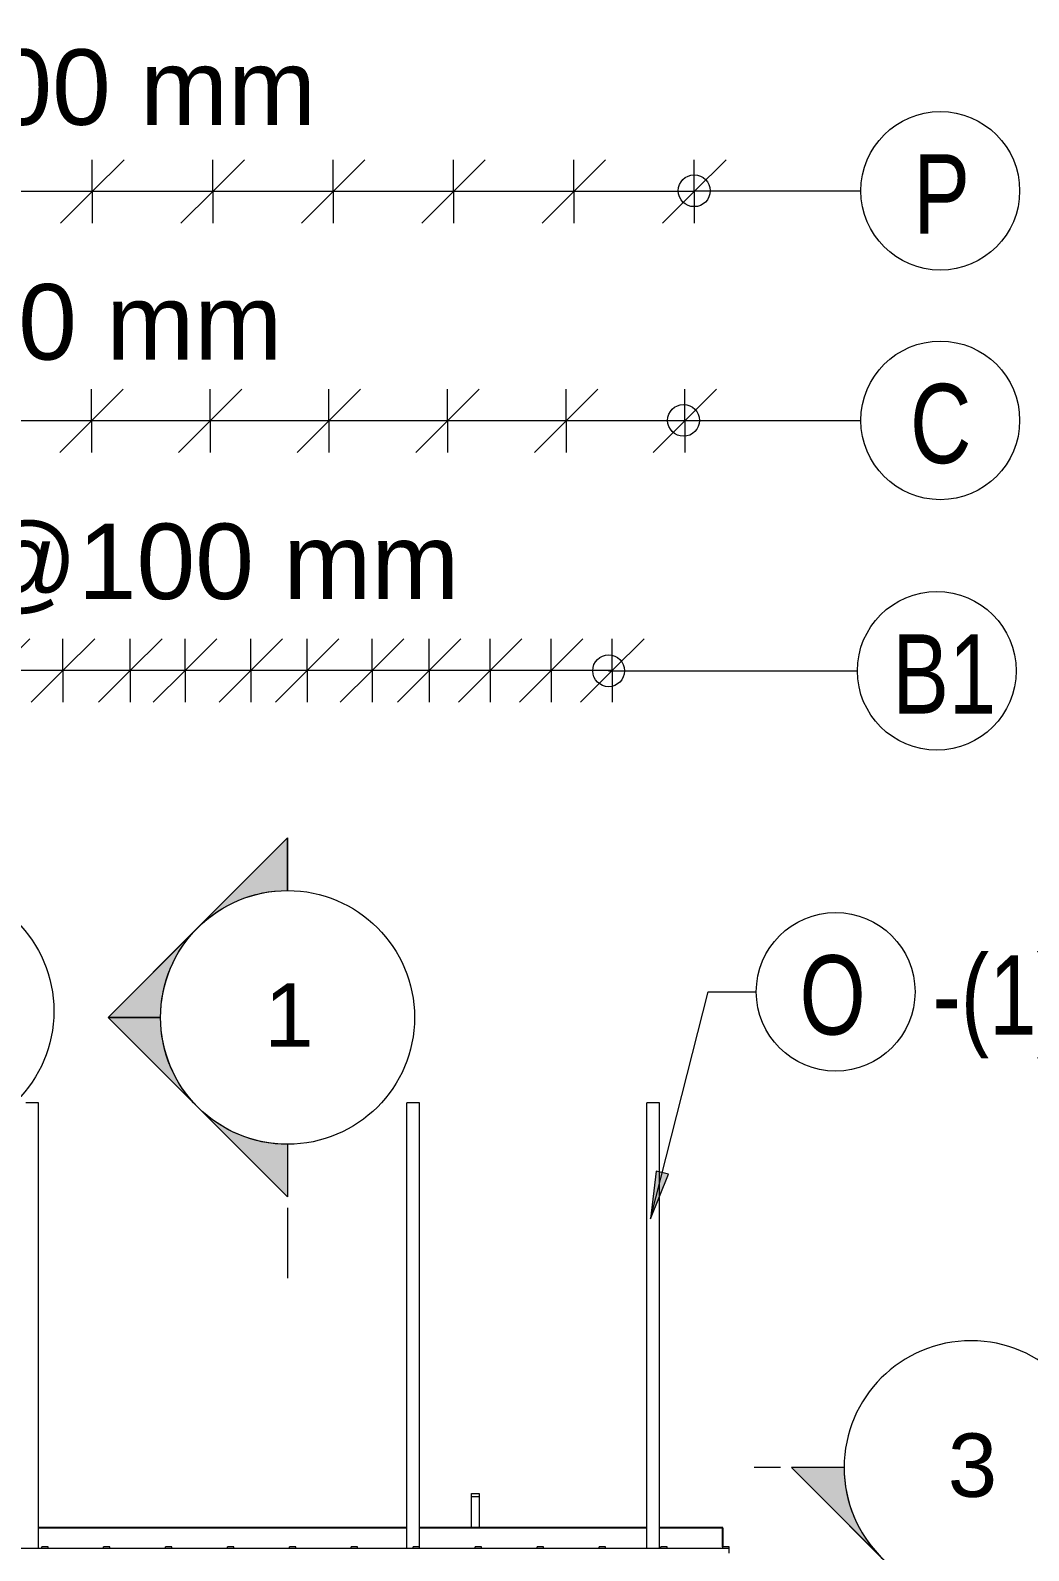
# Model space of a CAD drawing. Header units: millimetres. Extents: x 6720 to 22888, y -3063 to 10060.
# Drawn here: x 11188 to 12760, y 7664 to 10060 of the extents above; entities that cross this region are included whole.
import ezdxf

# ---------------------------------------------------------------- set-up
doc = ezdxf.new("R2010")
doc.units = ezdxf.units.MM
for name, color, linetype, lineweight in [('A-ANNO-DIMS', 211, 'Continuous', 9), ('A-ANNO-DIMS-50', 211, 'Continuous', 9), ('A-GENM', 13, 'Continuous', 18), ('A-WALL', 113, 'Continuous', 25), ('G-ANNO-SYMB', 111, 'Continuous', 9), ('S-RBAR', 171, 'Continuous', 18), ('S-RBAR-IDEN', 171, 'Continuous', 9)]:
    doc.layers.add(name, color=color, linetype=linetype, lineweight=lineweight)
doc.styles.add('Arial', font='arial.ttf', dxfattribs={"height": 100})
doc.styles.add('Arial_1', font='arial.ttf', dxfattribs={"height": 119.0625})
doc.styles.add('Nirmala UI Semilight', font='NirmalaS.ttf', dxfattribs={"width": 0.8, "height": 125})
doc.dimstyles.new('Arrow_Filled_-_2_5_NI_UI', dxfattribs={"dimscale": 304.8, "dimtxt": 130.920493, "dimasz": 0.328084, "dimexe": 0.164042, "dimexo": 0.0625, "dimgap": 0.164042, "dimtad": 1, "dimdec": 0, "dimzin": 0, "dimdsep": 46, "dimtxsty": 'Arial', "dimblk1": 'OBLIQUE', "dimblk2": 'OBLIQUE', "dimsah": 1, "dimcen": 0.09, "dimazin": 0, "dimtfac": 1, "dimtdec": 4, "dimtix": 1, "dimtmove": 0, "dimatfit": 3, "dimfxl": 0.164042, "dimfxlon": 1, "dimtvp": 1, "dimtolj": 1, "dimtzin": 0, "dimarcsym": 2})
doc.dimstyles.new('Arrow_Filled_-_2_5_NI_UI_1', dxfattribs={"dimscale": 304.8, "dimtxt": 130.920493, "dimasz": 0.328084, "dimexe": 0.164042, "dimexo": 0.0625, "dimgap": 0.164042, "dimtad": 1, "dimdec": 0, "dimzin": 0, "dimdsep": 46, "dimtxsty": 'Arial_1', "dimblk1": 'OBLIQUE', "dimblk2": 'OBLIQUE', "dimsah": 1, "dimcen": 0.09, "dimazin": 0, "dimtfac": 1, "dimtdec": 4, "dimtix": 1, "dimtmove": 0, "dimatfit": 3, "dimfxl": 0.164042, "dimfxlon": 1, "dimtvp": 1, "dimtolj": 1, "dimtzin": 0, "dimarcsym": 2})
doc.dimstyles.new('Arrow_Filled_-_2_5_NI_UI_2', dxfattribs={"dimscale": 304.8, "dimtxt": 130.920493, "dimasz": 0.328084, "dimexe": 0.164042, "dimexo": 0.0625, "dimgap": 0.164042, "dimtad": 1, "dimdec": 0, "dimzin": 0, "dimdsep": 46, "dimtxsty": 'Nirmala UI Semilight', "dimblk1": 'OBLIQUE', "dimblk2": 'OBLIQUE', "dimsah": 1, "dimcen": 0.09, "dimazin": 0, "dimtfac": 1, "dimtdec": 4, "dimtix": 1, "dimtmove": 0, "dimatfit": 3, "dimfxl": 0.164042, "dimfxlon": 1, "dimtvp": 1, "dimtolj": 1, "dimtzin": 0, "dimarcsym": 2})

# ---------------------------------------------------------------- blocks, each defined once
blk = doc.blocks.new('RR spread anchor face based - RR-SA-4_0-180-1726831-Elevation Front 1')
at = {"layer": 'A-GENM'}
for p, q in [((11882.6, 7748.8), (11882.6, 7753.8)), ((11882.6, 7753.8), (11894.6, 7753.8)), ((11882.6, 7700), (11882.6, 7748.8)), ((11894.6, 7748.8), (11882.6, 7748.8)), ((11894.6, 7753.8), (11894.6, 7748.8)), ((11894.6, 7748.8), (11894.6, 7700))]:
    blk.add_line(p, q, dxfattribs=at)
blk = doc.blocks.new('Detail View - M_Section Head - Filled SHOP DWG-1002450-Elevation Front 1')
at = {"layer": 'G-ANNO-SYMB'}
h = blk.add_hatch(color=256, dxfattribs=at)
edge = h.paths.add_edge_path()
edge.add_line((12386.7, 7794.8), (12469.5, 7794.8))
edge.add_arc((12669.5, 7794.8), 200, 180, 225)
edge.add_line((12528.1, 7653.4), (12386.7, 7794.8))
h = blk.add_hatch(color=256, dxfattribs=at)
edge = h.paths.add_edge_path()
edge.add_line((12952.4, 7794.8), (12811, 7653.4))
edge.add_arc((12669.5, 7794.8), 200, 315, 360)
edge.add_line((12869.5, 7794.8), (12952.4, 7794.8))
h = blk.add_hatch(color=256, dxfattribs=at)
edge = h.paths.add_edge_path()
edge.add_line((12669.5, 7512), (12528.1, 7653.4))
edge.add_arc((12669.5, 7794.8), 200, 225, 270)
edge.add_line((12669.5, 7594.8), (12669.5, 7512))
h = blk.add_hatch(color=256, dxfattribs=at)
edge = h.paths.add_edge_path()
edge.add_line((12669.5, 7512), (12669.5, 7594.8))
edge.add_arc((12669.5, 7794.8), 200, 270, 315)
edge.add_line((12811, 7653.4), (12669.5, 7512))
for p, q in [((12669.5, 7512), (12386.7, 7794.8)), ((12469.5, 7794.8), (12386.7, 7794.8)), ((12386.7, 7794.8), (12528.1, 7653.4)), ((12469.5, 7794.8), (12386.7, 7794.8)), ((12669.5, 7512), (12952.4, 7794.8)), ((12811, 7653.4), (12952.4, 7794.8)), ((12869.5, 7794.8), (12952.4, 7794.8)), ((12952.4, 7794.8), (12869.5, 7794.8)), ((12528.1, 7653.4), (12669.5, 7512)), ((12669.5, 7512), (12811, 7653.4)), ((12669.5, 7594.8), (12669.5, 7512)), ((12669.5, 7512), (12669.5, 7594.8))]:
    blk.add_line(p, q, dxfattribs=at)
for start, end in [(0, 180), (180, 360), (180, 225), (315, 0), (225, 270), (270, 315)]:
    blk.add_arc((12669.5, 7794.8), 200, start, end, dxfattribs=at)
blk = doc.blocks.new('DIMBLOCK1-Elevation Front 1')
at = {"layer": 'A-ANNO-DIMS-50'}
for p, q in [((12008.2, 9051.1), (12058.2, 9101.1)), ((12008.2, 9051.1), (12008.2, 9101.1)), ((12104.4, 9051.1), (12154.4, 9101.1)), ((12104.4, 9051.1), (12104.4, 9101.1)), ((12008.2, 9051.1), (11958.2, 9001.1)), ((12104.4, 9051.1), (12008.2, 9051.1)), ((12008.2, 9051.1), (12008.2, 9001.1)), ((12104.4, 9051.1), (12054.4, 9001.1)), ((12104.4, 9051.1), (12104.4, 9001.1))]:
    blk.add_line(p, q, dxfattribs=at)
blk = doc.blocks.new('_Oblique')
at = {"color": 0, "linetype": 'ByBlock', "lineweight": -2}
blk.add_line((-0.5, -0.5), (0.5, 0.5), dxfattribs=at)
blk = doc.blocks.new('DIMBLOCK2-Elevation Front 1')
at = {"layer": 'A-ANNO-DIMS-50'}
for p, q in [((11912.1, 9051.1), (11962.1, 9101.1)), ((11912.1, 9051.1), (11912.1, 9101.1)), ((12008.2, 9051.1), (12058.2, 9101.1)), ((12008.2, 9051.1), (12008.2, 9101.1)), ((11912.1, 9051.1), (11862.1, 9001.1)), ((12008.2, 9051.1), (11912.1, 9051.1)), ((11912.1, 9051.1), (11912.1, 9001.1)), ((12008.2, 9051.1), (11958.2, 9001.1)), ((12008.2, 9051.1), (12008.2, 9001.1))]:
    blk.add_line(p, q, dxfattribs=at)
blk = doc.blocks.new('DIMBLOCK3-Elevation Front 1')
at = {"layer": 'A-ANNO-DIMS-50'}
for p, q in [((11815.9, 9051.1), (11865.9, 9101.1)), ((11815.9, 9051.1), (11815.9, 9101.1)), ((11912.1, 9051.1), (11962.1, 9101.1)), ((11912.1, 9051.1), (11912.1, 9101.1)), ((11815.9, 9051.1), (11765.9, 9001.1)), ((11912.1, 9051.1), (11815.9, 9051.1)), ((11815.9, 9051.1), (11815.9, 9001.1)), ((11912.1, 9051.1), (11862.1, 9001.1)), ((11912.1, 9051.1), (11912.1, 9001.1))]:
    blk.add_line(p, q, dxfattribs=at)
blk = doc.blocks.new('DIMBLOCK4-Elevation Front 1')
at = {"layer": 'A-ANNO-DIMS-50'}
for p, q in [((11726, 9051.1), (11776, 9101.1)), ((11726, 9051.1), (11726, 9101.1)), ((11815.9, 9051.1), (11865.9, 9101.1)), ((11815.9, 9051.1), (11815.9, 9101.1)), ((11726, 9051.1), (11676, 9001.1)), ((11815.9, 9051.1), (11726, 9051.1)), ((11726, 9051.1), (11726, 9001.1)), ((11815.9, 9051.1), (11765.9, 9001.1)), ((11815.9, 9051.1), (11815.9, 9001.1))]:
    blk.add_line(p, q, dxfattribs=at)
blk = doc.blocks.new('DIMBLOCK5-Elevation Front 1')
at = {"layer": 'A-ANNO-DIMS-50'}
for p, q in [((11623.7, 9051.1), (11673.7, 9101.1)), ((11623.7, 9051.1), (11623.7, 9101.1)), ((11726, 9051.1), (11776, 9101.1)), ((11726, 9051.1), (11726, 9101.1)), ((11623.7, 9051.1), (11573.7, 9001.1)), ((11726, 9051.1), (11623.7, 9051.1)), ((11623.7, 9051.1), (11623.7, 9001.1)), ((11726, 9051.1), (11676, 9001.1)), ((11726, 9051.1), (11726, 9001.1))]:
    blk.add_line(p, q, dxfattribs=at)
blk = doc.blocks.new('DIMBLOCK6-Elevation Front 1')
at = {"layer": 'A-ANNO-DIMS-50'}
for p, q in [((11535, 9051.1), (11585, 9101.1)), ((11535, 9051.1), (11535, 9101.1)), ((11623.7, 9051.1), (11673.7, 9101.1)), ((11623.7, 9051.1), (11623.7, 9101.1)), ((11535, 9051.1), (11485, 9001.1)), ((11623.7, 9051.1), (11535, 9051.1)), ((11535, 9051.1), (11535, 9001.1)), ((11623.7, 9051.1), (11573.7, 9001.1)), ((11623.7, 9051.1), (11623.7, 9001.1))]:
    blk.add_line(p, q, dxfattribs=at)
blk = doc.blocks.new('DIMBLOCK7-Elevation Front 1')
at = {"layer": 'A-ANNO-DIMS-50'}
for p, q in [((11431.4, 9051.1), (11481.4, 9101.1)), ((11431.4, 9051.1), (11431.4, 9101.1)), ((11535, 9051.1), (11585, 9101.1)), ((11535, 9051.1), (11535, 9101.1)), ((11431.4, 9051.1), (11381.4, 9001.1)), ((11535, 9051.1), (11431.4, 9051.1)), ((11431.4, 9051.1), (11431.4, 9001.1)), ((11535, 9051.1), (11485, 9001.1)), ((11535, 9051.1), (11535, 9001.1))]:
    blk.add_line(p, q, dxfattribs=at)
blk = doc.blocks.new('DIMBLOCK8-Elevation Front 1')
at = {"layer": 'A-ANNO-DIMS-50'}
for p, q in [((11345.2, 9051.1), (11395.2, 9101.1)), ((11345.2, 9051.1), (11345.2, 9101.1)), ((11431.4, 9051.1), (11481.4, 9101.1)), ((11431.4, 9051.1), (11431.4, 9101.1)), ((11345.2, 9051.1), (11295.2, 9001.1)), ((11431.4, 9051.1), (11345.2, 9051.1)), ((11345.2, 9051.1), (11345.2, 9001.1)), ((11431.4, 9051.1), (11381.4, 9001.1)), ((11431.4, 9051.1), (11431.4, 9001.1))]:
    blk.add_line(p, q, dxfattribs=at)
blk = doc.blocks.new('DIMBLOCK9-Elevation Front 1')
at = {"layer": 'A-ANNO-DIMS-50'}
for p, q in [((11239.1, 9051.1), (11289.1, 9101.1)), ((11239.1, 9051.1), (11239.1, 9101.1)), ((11345.2, 9051.1), (11395.2, 9101.1)), ((11345.2, 9051.1), (11345.2, 9101.1)), ((11239.1, 9051.1), (11189.1, 9001.1)), ((11345.2, 9051.1), (11239.1, 9051.1)), ((11239.1, 9051.1), (11239.1, 9001.1)), ((11345.2, 9051.1), (11295.2, 9001.1)), ((11345.2, 9051.1), (11345.2, 9001.1))]:
    blk.add_line(p, q, dxfattribs=at)
blk = doc.blocks.new('DIMBLOCK10-Elevation Front 1')
at = {"layer": 'A-ANNO-DIMS-50'}
for p, q in [((11136.7, 9051.1), (11186.7, 9101.1)), ((11136.7, 9051.1), (11136.7, 9101.1)), ((11239.1, 9051.1), (11289.1, 9101.1)), ((11239.1, 9051.1), (11239.1, 9101.1)), ((11136.7, 9051.1), (11086.7, 9001.1)), ((11239.1, 9051.1), (11136.7, 9051.1)), ((11136.7, 9051.1), (11136.7, 9001.1)), ((11239.1, 9051.1), (11189.1, 9001.1)), ((11239.1, 9051.1), (11239.1, 9001.1))]:
    blk.add_line(p, q, dxfattribs=at)
blk = doc.blocks.new('DIMBLOCK21-Elevation Front 1')
at = {"layer": 'A-ANNO-DIMS-50'}
for p, q in [((11726, 9051.1), (11776, 9101.1)), ((11726, 9051.1), (11726, 9101.1)), ((11815.9, 9051.1), (11865.9, 9101.1)), ((11815.9, 9051.1), (11815.9, 9101.1)), ((11912.1, 9051.1), (11962.1, 9101.1)), ((11912.1, 9051.1), (11912.1, 9101.1)), ((12008.2, 9051.1), (12058.2, 9101.1)), ((12008.2, 9051.1), (12008.2, 9101.1)), ((12104.4, 9051.1), (12154.4, 9101.1)), ((12104.4, 9051.1), (12104.4, 9101.1)), ((11726, 9051.1), (11676, 9001.1)), ((11815.9, 9051.1), (11726, 9051.1)), ((11726, 9051.1), (11726, 9001.1)), ((11815.9, 9051.1), (11765.9, 9001.1)), ((12104.4, 9051.1), (11815.9, 9051.1)), ((11912.1, 9051.1), (11815.9, 9051.1)), ((11815.9, 9051.1), (11815.9, 9001.1)), ((11912.1, 9051.1), (11862.1, 9001.1)), ((12008.2, 9051.1), (11912.1, 9051.1)), ((11912.1, 9051.1), (11912.1, 9001.1)), ((12008.2, 9051.1), (11958.2, 9001.1)), ((12104.4, 9051.1), (12008.2, 9051.1)), ((12008.2, 9051.1), (12008.2, 9001.1)), ((12104.4, 9051.1), (12054.4, 9001.1)), ((12104.4, 9051.1), (12104.4, 9001.1))]:
    blk.add_line(p, q, dxfattribs=at)
blk = doc.blocks.new('_None')
blk = doc.blocks.new('DIMBLOCK22-Elevation Front 1')
at = {"layer": 'A-ANNO-DIMS-50'}
for p, q in [((11623.7, 9051.1), (11673.7, 9101.1)), ((11623.7, 9051.1), (11623.7, 9101.1)), ((11726, 9051.1), (11776, 9101.1)), ((11726, 9051.1), (11726, 9101.1)), ((11815.9, 9051.1), (11865.9, 9101.1)), ((11815.9, 9051.1), (11815.9, 9101.1)), ((11623.7, 9051.1), (11573.7, 9001.1)), ((11726, 9051.1), (11623.7, 9051.1)), ((11623.7, 9051.1), (11623.7, 9001.1)), ((11726, 9051.1), (11676, 9001.1)), ((11815.9, 9051.1), (11726, 9051.1)), ((11815.9, 9051.1), (11726, 9051.1)), ((11726, 9051.1), (11726, 9001.1)), ((11815.9, 9051.1), (11765.9, 9001.1)), ((11815.9, 9051.1), (11815.9, 9001.1))]:
    blk.add_line(p, q, dxfattribs=at)
blk = doc.blocks.new('DIMBLOCK23-Elevation Front 1')
at = {"layer": 'A-ANNO-DIMS-50'}
for p, q in [((11535, 9051.1), (11585, 9101.1)), ((11535, 9051.1), (11535, 9101.1)), ((11623.7, 9051.1), (11673.7, 9101.1)), ((11623.7, 9051.1), (11623.7, 9101.1)), ((11726, 9051.1), (11776, 9101.1)), ((11726, 9051.1), (11726, 9101.1)), ((11535, 9051.1), (11485, 9001.1)), ((11623.7, 9051.1), (11535, 9051.1)), ((11535, 9051.1), (11535, 9001.1)), ((11623.7, 9051.1), (11573.7, 9001.1)), ((11726, 9051.1), (11623.7, 9051.1)), ((11726, 9051.1), (11623.7, 9051.1)), ((11623.7, 9051.1), (11623.7, 9001.1)), ((11726, 9051.1), (11676, 9001.1)), ((11726, 9051.1), (11726, 9001.1))]:
    blk.add_line(p, q, dxfattribs=at)
blk = doc.blocks.new('DIMBLOCK24-Elevation Front 1')
at = {"layer": 'A-ANNO-DIMS-50'}
for p, q in [((11431.4, 9051.1), (11481.4, 9101.1)), ((11431.4, 9051.1), (11431.4, 9101.1)), ((11535, 9051.1), (11585, 9101.1)), ((11535, 9051.1), (11535, 9101.1)), ((11623.7, 9051.1), (11673.7, 9101.1)), ((11623.7, 9051.1), (11623.7, 9101.1)), ((11431.4, 9051.1), (11381.4, 9001.1)), ((11535, 9051.1), (11431.4, 9051.1)), ((11431.4, 9051.1), (11431.4, 9001.1)), ((11535, 9051.1), (11485, 9001.1)), ((11623.7, 9051.1), (11535, 9051.1)), ((11623.7, 9051.1), (11535, 9051.1)), ((11535, 9051.1), (11535, 9001.1)), ((11623.7, 9051.1), (11573.7, 9001.1)), ((11623.7, 9051.1), (11623.7, 9001.1))]:
    blk.add_line(p, q, dxfattribs=at)
blk = doc.blocks.new('DIMBLOCK25-Elevation Front 1')
at = {"layer": 'A-ANNO-DIMS-50'}
for p, q in [((11345.2, 9051.1), (11395.2, 9101.1)), ((11345.2, 9051.1), (11345.2, 9101.1)), ((11431.4, 9051.1), (11481.4, 9101.1)), ((11431.4, 9051.1), (11431.4, 9101.1)), ((11535, 9051.1), (11585, 9101.1)), ((11535, 9051.1), (11535, 9101.1)), ((11345.2, 9051.1), (11295.2, 9001.1)), ((11431.4, 9051.1), (11345.2, 9051.1)), ((11345.2, 9051.1), (11345.2, 9001.1)), ((11431.4, 9051.1), (11381.4, 9001.1)), ((11535, 9051.1), (11431.4, 9051.1)), ((11535, 9051.1), (11431.4, 9051.1)), ((11431.4, 9051.1), (11431.4, 9001.1)), ((11535, 9051.1), (11485, 9001.1)), ((11535, 9051.1), (11535, 9001.1))]:
    blk.add_line(p, q, dxfattribs=at)
blk = doc.blocks.new('DIMBLOCK26-Elevation Front 1')
at = {"layer": 'A-ANNO-DIMS-50'}
for p, q in [((11239.1, 9051.1), (11289.1, 9101.1)), ((11239.1, 9051.1), (11239.1, 9101.1)), ((11345.2, 9051.1), (11395.2, 9101.1)), ((11345.2, 9051.1), (11345.2, 9101.1)), ((11431.4, 9051.1), (11481.4, 9101.1)), ((11431.4, 9051.1), (11431.4, 9101.1)), ((11239.1, 9051.1), (11189.1, 9001.1)), ((11345.2, 9051.1), (11239.1, 9051.1)), ((11239.1, 9051.1), (11239.1, 9001.1)), ((11345.2, 9051.1), (11295.2, 9001.1)), ((11431.4, 9051.1), (11345.2, 9051.1)), ((11431.4, 9051.1), (11345.2, 9051.1)), ((11345.2, 9051.1), (11345.2, 9001.1)), ((11431.4, 9051.1), (11381.4, 9001.1)), ((11431.4, 9051.1), (11431.4, 9001.1))]:
    blk.add_line(p, q, dxfattribs=at)
blk = doc.blocks.new('DIMBLOCK27-Elevation Front 1')
at = {"layer": 'A-ANNO-DIMS-50'}
for p, q in [((11136.7, 9051.1), (11186.7, 9101.1)), ((11136.7, 9051.1), (11136.7, 9101.1)), ((11239.1, 9051.1), (11289.1, 9101.1)), ((11239.1, 9051.1), (11239.1, 9101.1)), ((11345.2, 9051.1), (11395.2, 9101.1)), ((11345.2, 9051.1), (11345.2, 9101.1)), ((11136.7, 9051.1), (11086.7, 9001.1)), ((11239.1, 9051.1), (11136.7, 9051.1)), ((11136.7, 9051.1), (11136.7, 9001.1)), ((11239.1, 9051.1), (11189.1, 9001.1)), ((11345.2, 9051.1), (11239.1, 9051.1)), ((11345.2, 9051.1), (11239.1, 9051.1)), ((11239.1, 9051.1), (11239.1, 9001.1)), ((11345.2, 9051.1), (11295.2, 9001.1)), ((11345.2, 9051.1), (11345.2, 9001.1))]:
    blk.add_line(p, q, dxfattribs=at)
blk = doc.blocks.new('DIMBLOCK28-Elevation Front 1')
at = {"layer": 'A-ANNO-DIMS-50'}
for p, q in [((11046.8, 9051.1), (11096.8, 9101.1)), ((11046.8, 9051.1), (11046.8, 9101.1)), ((11136.7, 9051.1), (11186.7, 9101.1)), ((11136.7, 9051.1), (11136.7, 9101.1)), ((11239.1, 9051.1), (11289.1, 9101.1)), ((11239.1, 9051.1), (11239.1, 9101.1)), ((11046.8, 9051.1), (10996.8, 9001.1)), ((11136.7, 9051.1), (11046.8, 9051.1)), ((11046.8, 9051.1), (11046.8, 9001.1)), ((11136.7, 9051.1), (11086.7, 9001.1)), ((11239.1, 9051.1), (11136.7, 9051.1)), ((11239.1, 9051.1), (11136.7, 9051.1)), ((11136.7, 9051.1), (11136.7, 9001.1)), ((11239.1, 9051.1), (11189.1, 9001.1)), ((11239.1, 9051.1), (11239.1, 9001.1))]:
    blk.add_line(p, q, dxfattribs=at)
blk = doc.blocks.new('DIMBLOCK33-Elevation Front 1')
at = {"layer": 'A-ANNO-DIMS-50'}
for p, q in [((12031.7, 9444.8), (12081.7, 9494.8)), ((12031.7, 9444.8), (12031.7, 9494.8)), ((12218.6, 9444.8), (12268.6, 9494.8)), ((12218.6, 9444.8), (12218.6, 9494.8)), ((12031.7, 9444.8), (11981.7, 9394.8)), ((12218.6, 9444.8), (12031.7, 9444.8)), ((12031.7, 9444.8), (12031.7, 9394.8)), ((12218.6, 9444.8), (12168.6, 9394.8)), ((12218.6, 9444.8), (12218.6, 9394.8))]:
    blk.add_line(p, q, dxfattribs=at)
blk = doc.blocks.new('DIMBLOCK34-Elevation Front 1')
at = {"layer": 'A-ANNO-DIMS-50'}
for p, q in [((11844.7, 9444.8), (11894.7, 9494.8)), ((11844.7, 9444.8), (11844.7, 9494.8)), ((12031.7, 9444.8), (12081.7, 9494.8)), ((12031.7, 9444.8), (12031.7, 9494.8)), ((11844.7, 9444.8), (11794.7, 9394.8)), ((12031.7, 9444.8), (11844.7, 9444.8)), ((11844.7, 9444.8), (11844.7, 9394.8)), ((12031.7, 9444.8), (11981.7, 9394.8)), ((12031.7, 9444.8), (12031.7, 9394.8))]:
    blk.add_line(p, q, dxfattribs=at)
blk = doc.blocks.new('DIMBLOCK35-Elevation Front 1')
at = {"layer": 'A-ANNO-DIMS-50'}
for p, q in [((11657.8, 9444.8), (11707.8, 9494.8)), ((11657.8, 9444.8), (11657.8, 9494.8)), ((11844.7, 9444.8), (11894.7, 9494.8)), ((11844.7, 9444.8), (11844.7, 9494.8)), ((11657.8, 9444.8), (11607.8, 9394.8)), ((11844.7, 9444.8), (11657.8, 9444.8)), ((11657.8, 9444.8), (11657.8, 9394.8)), ((11844.7, 9444.8), (11794.7, 9394.8)), ((11844.7, 9444.8), (11844.7, 9394.8))]:
    blk.add_line(p, q, dxfattribs=at)
blk = doc.blocks.new('DIMBLOCK36-Elevation Front 1')
at = {"layer": 'A-ANNO-DIMS-50'}
for p, q in [((11470.9, 9444.8), (11520.9, 9494.8)), ((11470.9, 9444.8), (11470.9, 9494.8)), ((11657.8, 9444.8), (11707.8, 9494.8)), ((11657.8, 9444.8), (11657.8, 9494.8)), ((11470.9, 9444.8), (11420.9, 9394.8)), ((11657.8, 9444.8), (11470.9, 9444.8)), ((11470.9, 9444.8), (11470.9, 9394.8)), ((11657.8, 9444.8), (11607.8, 9394.8)), ((11657.8, 9444.8), (11657.8, 9394.8))]:
    blk.add_line(p, q, dxfattribs=at)
blk = doc.blocks.new('DIMBLOCK37-Elevation Front 1')
at = {"layer": 'A-ANNO-DIMS-50'}
for p, q in [((11284, 9444.8), (11334, 9494.8)), ((11284, 9444.8), (11284, 9494.8)), ((11470.9, 9444.8), (11520.9, 9494.8)), ((11470.9, 9444.8), (11470.9, 9494.8)), ((11284, 9444.8), (11234, 9394.8)), ((11470.9, 9444.8), (11284, 9444.8)), ((11284, 9444.8), (11284, 9394.8)), ((11470.9, 9444.8), (11420.9, 9394.8)), ((11470.9, 9444.8), (11470.9, 9394.8))]:
    blk.add_line(p, q, dxfattribs=at)
blk = doc.blocks.new('DIMBLOCK38-Elevation Front 1')
at = {"layer": 'A-ANNO-DIMS-50'}
for p, q in [((11097.1, 9444.8), (11147.1, 9494.8)), ((11097.1, 9444.8), (11097.1, 9494.8)), ((11284, 9444.8), (11334, 9494.8)), ((11284, 9444.8), (11284, 9494.8)), ((11097.1, 9444.8), (11047.1, 9394.8)), ((11284, 9444.8), (11097.1, 9444.8)), ((11097.1, 9444.8), (11097.1, 9394.8)), ((11284, 9444.8), (11234, 9394.8)), ((11284, 9444.8), (11284, 9394.8))]:
    blk.add_line(p, q, dxfattribs=at)
blk = doc.blocks.new('DIMBLOCK44-Elevation Front 1')
at = {"layer": 'A-ANNO-DIMS-50'}
for p, q in [((10162.6, 9444.8), (10212.6, 9494.8)), ((10162.6, 9444.8), (10162.6, 9494.8)), ((10349.5, 9444.8), (10399.5, 9494.8)), ((10349.5, 9444.8), (10349.5, 9494.8)), ((10536.4, 9444.8), (10586.4, 9494.8)), ((10536.4, 9444.8), (10536.4, 9494.8)), ((10723.3, 9444.8), (10773.3, 9494.8)), ((10723.3, 9444.8), (10723.3, 9494.8)), ((10910.2, 9444.8), (10960.2, 9494.8)), ((10910.2, 9444.8), (10910.2, 9494.8)), ((11097.1, 9444.8), (11147.1, 9494.8)), ((11097.1, 9444.8), (11097.1, 9494.8)), ((11284, 9444.8), (11334, 9494.8)), ((11284, 9444.8), (11284, 9494.8)), ((11470.9, 9444.8), (11520.9, 9494.8)), ((11470.9, 9444.8), (11470.9, 9494.8)), ((11657.8, 9444.8), (11707.8, 9494.8)), ((11657.8, 9444.8), (11657.8, 9494.8)), ((11844.7, 9444.8), (11894.7, 9494.8)), ((11844.7, 9444.8), (11844.7, 9494.8)), ((12031.7, 9444.8), (12081.7, 9494.8)), ((12031.7, 9444.8), (12031.7, 9494.8)), ((12218.6, 9444.8), (12268.6, 9494.8)), ((12218.6, 9444.8), (12218.6, 9494.8)), ((10162.6, 9444.8), (10112.6, 9394.8)), ((12218.6, 9444.8), (10162.6, 9444.8)), ((10349.5, 9444.8), (10162.6, 9444.8)), ((10162.6, 9444.8), (10162.6, 9394.8)), ((10349.5, 9444.8), (10299.5, 9394.8)), ((10536.4, 9444.8), (10349.5, 9444.8)), ((10349.5, 9444.8), (10349.5, 9394.8)), ((10536.4, 9444.8), (10486.4, 9394.8)), ((10723.3, 9444.8), (10536.4, 9444.8)), ((10536.4, 9444.8), (10536.4, 9394.8)), ((10723.3, 9444.8), (10673.3, 9394.8)), ((10910.2, 9444.8), (10723.3, 9444.8)), ((10723.3, 9444.8), (10723.3, 9394.8)), ((10910.2, 9444.8), (10860.2, 9394.8)), ((11097.1, 9444.8), (10910.2, 9444.8)), ((10910.2, 9444.8), (10910.2, 9394.8)), ((11097.1, 9444.8), (11047.1, 9394.8)), ((11284, 9444.8), (11097.1, 9444.8)), ((11097.1, 9444.8), (11097.1, 9394.8)), ((11284, 9444.8), (11234, 9394.8)), ((11470.9, 9444.8), (11284, 9444.8)), ((11284, 9444.8), (11284, 9394.8)), ((11470.9, 9444.8), (11420.9, 9394.8)), ((11657.8, 9444.8), (11470.9, 9444.8)), ((11470.9, 9444.8), (11470.9, 9394.8)), ((11657.8, 9444.8), (11607.8, 9394.8)), ((11844.7, 9444.8), (11657.8, 9444.8)), ((11657.8, 9444.8), (11657.8, 9394.8)), ((11844.7, 9444.8), (11794.7, 9394.8)), ((12031.7, 9444.8), (11844.7, 9444.8)), ((11844.7, 9444.8), (11844.7, 9394.8)), ((12031.7, 9444.8), (11981.7, 9394.8)), ((12218.6, 9444.8), (12031.7, 9444.8)), ((12031.7, 9444.8), (12031.7, 9394.8)), ((12218.6, 9444.8), (12168.6, 9394.8)), ((12218.6, 9444.8), (12218.6, 9394.8))]:
    blk.add_line(p, q, dxfattribs=at)
blk = doc.blocks.new('M_Rebar Tag_rfa MARK - DOT 1 MM-794228-Elevation Front 1')
at = {"layer": 'S-RBAR-IDEN'}
blk.add_circle((12615.5, 9050.7), 125, dxfattribs=at)
blk = doc.blocks.new('DIMBLOCK452-Elevation Front 1')
at = {"layer": 'A-ANNO-DIMS-50'}
for p, q in [((12043.9, 9806.2), (12093.9, 9856.2)), ((12043.9, 9806.2), (12043.9, 9856.2)), ((12233.6, 9806.2), (12283.6, 9856.2)), ((12233.6, 9806.2), (12233.6, 9856.2)), ((12043.9, 9806.2), (11993.9, 9756.2)), ((12233.6, 9806.2), (12043.9, 9806.2)), ((12043.9, 9806.2), (12043.9, 9756.2)), ((12233.6, 9806.2), (12183.6, 9756.2)), ((12233.6, 9806.2), (12233.6, 9756.2))]:
    blk.add_line(p, q, dxfattribs=at)
blk = doc.blocks.new('DIMBLOCK453-Elevation Front 1')
at = {"layer": 'A-ANNO-DIMS-50'}
for p, q in [((11854.3, 9806.2), (11904.3, 9856.2)), ((11854.3, 9806.2), (11854.3, 9856.2)), ((12043.9, 9806.2), (12093.9, 9856.2)), ((12043.9, 9806.2), (12043.9, 9856.2)), ((11854.3, 9806.2), (11804.3, 9756.2)), ((12043.9, 9806.2), (11854.3, 9806.2)), ((11854.3, 9806.2), (11854.3, 9756.2)), ((12043.9, 9806.2), (11993.9, 9756.2)), ((12043.9, 9806.2), (12043.9, 9756.2))]:
    blk.add_line(p, q, dxfattribs=at)
blk = doc.blocks.new('DIMBLOCK454-Elevation Front 1')
at = {"layer": 'A-ANNO-DIMS-50'}
for p, q in [((11664.7, 9806.2), (11714.7, 9856.2)), ((11664.7, 9806.2), (11664.7, 9856.2)), ((11854.3, 9806.2), (11904.3, 9856.2)), ((11854.3, 9806.2), (11854.3, 9856.2)), ((11664.7, 9806.2), (11614.7, 9756.2)), ((11854.3, 9806.2), (11664.7, 9806.2)), ((11664.7, 9806.2), (11664.7, 9756.2)), ((11854.3, 9806.2), (11804.3, 9756.2)), ((11854.3, 9806.2), (11854.3, 9756.2))]:
    blk.add_line(p, q, dxfattribs=at)
blk = doc.blocks.new('DIMBLOCK455-Elevation Front 1')
at = {"layer": 'A-ANNO-DIMS-50'}
for p, q in [((11475, 9806.2), (11525, 9856.2)), ((11475, 9806.2), (11475, 9856.2)), ((11664.7, 9806.2), (11714.7, 9856.2)), ((11664.7, 9806.2), (11664.7, 9856.2)), ((11475, 9806.2), (11425, 9756.2)), ((11664.7, 9806.2), (11475, 9806.2)), ((11475, 9806.2), (11475, 9756.2)), ((11664.7, 9806.2), (11614.7, 9756.2)), ((11664.7, 9806.2), (11664.7, 9756.2))]:
    blk.add_line(p, q, dxfattribs=at)
blk = doc.blocks.new('DIMBLOCK456-Elevation Front 1')
at = {"layer": 'A-ANNO-DIMS-50'}
for p, q in [((11285.4, 9806.2), (11335.4, 9856.2)), ((11285.4, 9806.2), (11285.4, 9856.2)), ((11475, 9806.2), (11525, 9856.2)), ((11475, 9806.2), (11475, 9856.2)), ((11285.4, 9806.2), (11235.4, 9756.2)), ((11475, 9806.2), (11285.4, 9806.2)), ((11285.4, 9806.2), (11285.4, 9756.2)), ((11475, 9806.2), (11425, 9756.2)), ((11475, 9806.2), (11475, 9756.2))]:
    blk.add_line(p, q, dxfattribs=at)
blk = doc.blocks.new('DIMBLOCK457-Elevation Front 1')
at = {"layer": 'A-ANNO-DIMS-50'}
for p, q in [((11095.7, 9806.2), (11145.7, 9856.2)), ((11095.7, 9806.2), (11095.7, 9856.2)), ((11285.4, 9806.2), (11335.4, 9856.2)), ((11285.4, 9806.2), (11285.4, 9856.2)), ((11095.7, 9806.2), (11045.7, 9756.2)), ((11285.4, 9806.2), (11095.7, 9806.2)), ((11095.7, 9806.2), (11095.7, 9756.2)), ((11285.4, 9806.2), (11235.4, 9756.2)), ((11285.4, 9806.2), (11285.4, 9756.2))]:
    blk.add_line(p, q, dxfattribs=at)
blk = doc.blocks.new('DIMBLOCK463-Elevation Front 1')
at = {"layer": 'A-ANNO-DIMS-50'}
for p, q in [((10147.6, 9806.2), (10197.6, 9856.2)), ((10147.6, 9806.2), (10147.6, 9856.2)), ((10337.2, 9806.2), (10387.2, 9856.2)), ((10337.2, 9806.2), (10337.2, 9856.2)), ((10526.8, 9806.2), (10576.8, 9856.2)), ((10526.8, 9806.2), (10526.8, 9856.2)), ((10716.5, 9806.2), (10766.5, 9856.2)), ((10716.5, 9806.2), (10716.5, 9856.2)), ((10906.1, 9806.2), (10956.1, 9856.2)), ((10906.1, 9806.2), (10906.1, 9856.2)), ((11095.7, 9806.2), (11145.7, 9856.2)), ((11095.7, 9806.2), (11095.7, 9856.2)), ((11285.4, 9806.2), (11335.4, 9856.2)), ((11285.4, 9806.2), (11285.4, 9856.2)), ((11475, 9806.2), (11525, 9856.2)), ((11475, 9806.2), (11475, 9856.2)), ((11664.7, 9806.2), (11714.7, 9856.2)), ((11664.7, 9806.2), (11664.7, 9856.2)), ((11854.3, 9806.2), (11904.3, 9856.2)), ((11854.3, 9806.2), (11854.3, 9856.2)), ((12043.9, 9806.2), (12093.9, 9856.2)), ((12043.9, 9806.2), (12043.9, 9856.2)), ((12233.6, 9806.2), (12283.6, 9856.2)), ((12233.6, 9806.2), (12233.6, 9856.2)), ((10147.6, 9806.2), (10097.6, 9756.2)), ((12233.6, 9806.2), (10147.6, 9806.2)), ((10337.2, 9806.2), (10147.6, 9806.2)), ((10147.6, 9806.2), (10147.6, 9756.2)), ((10337.2, 9806.2), (10287.2, 9756.2)), ((10526.8, 9806.2), (10337.2, 9806.2)), ((10337.2, 9806.2), (10337.2, 9756.2)), ((10526.8, 9806.2), (10476.8, 9756.2)), ((10716.5, 9806.2), (10526.8, 9806.2)), ((10526.8, 9806.2), (10526.8, 9756.2)), ((10716.5, 9806.2), (10666.5, 9756.2)), ((10906.1, 9806.2), (10716.5, 9806.2)), ((10716.5, 9806.2), (10716.5, 9756.2)), ((10906.1, 9806.2), (10856.1, 9756.2)), ((11095.7, 9806.2), (10906.1, 9806.2)), ((10906.1, 9806.2), (10906.1, 9756.2)), ((11095.7, 9806.2), (11045.7, 9756.2)), ((11285.4, 9806.2), (11095.7, 9806.2)), ((11095.7, 9806.2), (11095.7, 9756.2)), ((11285.4, 9806.2), (11235.4, 9756.2)), ((11475, 9806.2), (11285.4, 9806.2)), ((11285.4, 9806.2), (11285.4, 9756.2)), ((11475, 9806.2), (11425, 9756.2)), ((11664.7, 9806.2), (11475, 9806.2)), ((11475, 9806.2), (11475, 9756.2)), ((11664.7, 9806.2), (11614.7, 9756.2)), ((11854.3, 9806.2), (11664.7, 9806.2)), ((11664.7, 9806.2), (11664.7, 9756.2)), ((11854.3, 9806.2), (11804.3, 9756.2)), ((12043.9, 9806.2), (11854.3, 9806.2)), ((11854.3, 9806.2), (11854.3, 9756.2)), ((12043.9, 9806.2), (11993.9, 9756.2)), ((12233.6, 9806.2), (12043.9, 9806.2)), ((12043.9, 9806.2), (12043.9, 9756.2)), ((12233.6, 9806.2), (12183.6, 9756.2)), ((12233.6, 9806.2), (12233.6, 9756.2))]:
    blk.add_line(p, q, dxfattribs=at)
blk = doc.blocks.new('M_Rebar Tag_rfa MARK - ARROW-794226-Elevation Front 1')
at = {"layer": 'S-RBAR-IDEN'}
blk.add_circle((7986, 7943.3), 125, dxfattribs=at)

msp = doc.modelspace()

# ---------------------------------------------------------------- hatches: boundary and pattern name
at = {"layer": 'S-RBAR-IDEN'}
msp.add_hatch(color=256, dxfattribs=at).paths.add_polyline_path([(12164.8, 8187.1), (12192.7, 8257.4), (12173.6, 8262.3)])

# ---------------------------------------------------------------- linework, layer by layer
at = {"layer": 'A-WALL'}
for p, q in [((11780.6, 7700), (11200.6, 7700)), ((12158.6, 7700), (11800.6, 7700)), ((12278.6, 7700), (12178.6, 7700)), ((12278.6, 7670), (12278.6, 7700))]:
    msp.add_line(p, q, dxfattribs=at)
at = {"layer": 'G-ANNO-SYMB'}
for p, q in [((11593, 8204.4), (11593, 8093.3)), ((12369.5, 7794.8), (12327.8, 7794.8))]:
    msp.add_line(p, q, dxfattribs=at)
at = {"layer": 'S-RBAR'}
for p, q in [((11200.6, 8370), (11180.6, 8370)), ((11200.6, 7668), (11200.6, 8370)), ((11800.6, 8370), (11780.6, 8370)), ((11780.6, 7668), (11780.6, 8370)), ((11800.6, 7670), (11800.6, 8370)), ((12178.6, 8370), (12158.6, 8370)), ((12158.6, 7668), (12158.6, 8370)), ((12178.6, 7668), (12178.6, 8370)), ((10132.6, 7668), (12288.6, 7668)), ((11215.6, 7670), (11205.6, 7670)), ((11205.6, 7668), (11205.6, 7670)), ((11215.6, 7668), (11215.6, 7670)), ((11313.1, 7670), (11303.1, 7670)), ((11303.1, 7668), (11303.1, 7670)), ((11313.1, 7668), (11313.1, 7670)), ((11410.7, 7670), (11400.7, 7670)), ((11400.7, 7668), (11400.7, 7670)), ((11410.7, 7668), (11410.7, 7670)), ((11508.2, 7670), (11498.2, 7670)), ((11498.2, 7668), (11498.2, 7670)), ((11508.2, 7668), (11508.2, 7670)), ((11605.7, 7670), (11595.7, 7670)), ((11595.7, 7668), (11595.7, 7670)), ((11605.7, 7668), (11605.7, 7670)), ((11703.3, 7670), (11693.3, 7670)), ((11693.3, 7668), (11693.3, 7670)), ((11703.3, 7668), (11703.3, 7670)), ((11800.8, 7670), (11790.8, 7670)), ((11790.8, 7668), (11790.8, 7670)), ((11800.8, 7668), (11800.8, 7670)), ((11898.4, 7670), (11888.4, 7670)), ((11888.4, 7668), (11888.4, 7670)), ((11898.4, 7668), (11898.4, 7670)), ((11995.9, 7670), (11985.9, 7670)), ((11985.9, 7668), (11985.9, 7670)), ((11995.9, 7668), (11995.9, 7670)), ((12093.5, 7670), (12083.5, 7670)), ((12083.5, 7668), (12083.5, 7670)), ((12093.5, 7668), (12093.5, 7670)), ((12191, 7670), (12181, 7670)), ((12181, 7668), (12181, 7670)), ((12191, 7668), (12191, 7670)), ((12288.6, 7670), (12278.6, 7670)), ((12278.6, 7668), (12278.6, 7670)), ((12288.6, 7668), (12288.6, 7670)), ((12288.6, 7660), (12288.6, 7668))]:
    msp.add_line(p, q, dxfattribs=at)
at = {"layer": 'S-RBAR-IDEN'}
for p, q in [((12233.4, 9807.3), (12496, 9807.3)), ((12216.6, 9445.4), (12496, 9445.4)), ((12098.6, 9050.7), (12490.5, 9050.7)), ((12164.8, 8187.1), (12255.2, 8544.8)), ((12255.2, 8544.8), (12331.2, 8544.8)), ((12173.6, 8262.3), (12164.8, 8187.1)), ((12164.8, 8187.1), (12192.7, 8257.4)), ((12192.7, 8257.4), (12173.6, 8262.3))]:
    msp.add_line(p, q, dxfattribs=at)
for centre in [(12233.4, 9807.3), (12216.6, 9445.4), (12098.6, 9050.7)]:
    msp.add_circle(centre, 25, dxfattribs=at)

# ---------------------------------------------------------------- block references
at = {"layer": 'A-GENM'}
msp.add_blockref('RR spread anchor face based - RR-SA-4_0-180-1726831-Elevation Front 1', (0, 0), dxfattribs=at)
at = {"layer": 'G-ANNO-SYMB', "extrusion": (0, 0, -1), "rotation": 90.00000000000038}
for p in [(-3230, -4155.2), (-3798.1, -4165.1)]:
    msp.add_blockref('Detail View - M_Section Head - Filled SHOP DWG-1002450-Elevation Front 1', p, dxfattribs=at)
at = {"layer": 'G-ANNO-SYMB'}
msp.add_blockref('Detail View - M_Section Head - Filled SHOP DWG-1002450-Elevation Front 1', (0, 0), dxfattribs=at)
at = {"layer": 'S-RBAR-IDEN'}
for name, p in [('M_Rebar Tag_rfa MARK - DOT 1 MM-794228-Elevation Front 1', (5.5, 756.6)), ('M_Rebar Tag_rfa MARK - DOT 1 MM-794228-Elevation Front 1', (5.5, 394.7)), ('M_Rebar Tag_rfa MARK - DOT 1 MM-794228-Elevation Front 1', (0, 0)), ('M_Rebar Tag_rfa MARK - ARROW-794226-Elevation Front 1', (4470.2, 601.5))]:
    msp.add_blockref(name, p, dxfattribs=at)

# ---------------------------------------------------------------- texts
at = {"layer": 'G-ANNO-SYMB', "char_height": 100, "width": 96.202, "attachment_point": 1, "style": 'Arial'}
for s, insert in [('1', (11556.3, 8558.2)), ('3', (12632.9, 7848.7))]:
    msp.add_mtext(s, dxfattribs=dict(at, insert=insert))
at = {"layer": 'S-RBAR-IDEN', "char_height": 125, "attachment_point": 1, "style": 'Nirmala UI Semilight'}
for s, insert, width in [('P', (12578.6, 9864.9), 92.996), ('C', (12573.4, 9503), 105.823), ('B1', (12545.5, 9108.3), 160.337), ('O', (12399.4, 8602.4), 128.27), ('-(1) -(T20 DOWEL BAR)', (12608.9, 8602.4), 1670.717)]:
    msp.add_mtext(s, dxfattribs=dict(at, insert=insert, width=width))

# ---------------------------------------------------------------- dimensions: what is measured, and where the dimension line sits
at = {"layer": 'A-ANNO-DIMS'}
for base, p1, p2, text, dimstyle, override, picture, middle in [((10147.6, 9806.2), (12233.6, 9756.2), (10147.6, 9756.2), '2086', 'Arrow_Filled_-_2_5_NI_UI_2', {"dimpost": '<>', "dimblk1": 'None', "dimblk2": 'None', "dimsah": 1, "dimfxl": 2086}, 'DIMBLOCK463-Elevation Front 1', (11190.6, 9920.8)), ((11095.7, 9806.2), (11285.4, 9756.2), (11095.7, 9756.2), ' ', 'Arrow_Filled_-_2_5_NI_UI_2', {"dimpost": '<>', "dimfxl": 189.636364}, 'DIMBLOCK457-Elevation Front 1', (11190.6, 9806.2)), ((11285.4, 9806.2), (11475, 9756.2), (11285.4, 9756.2), ' ', 'Arrow_Filled_-_2_5_NI_UI_2', {"dimpost": '<>', "dimfxl": 189.636364}, 'DIMBLOCK456-Elevation Front 1', (11380.2, 9806.2)), ((11475, 9806.2), (11664.7, 9756.2), (11475, 9756.2), ' ', 'Arrow_Filled_-_2_5_NI_UI_2', {"dimpost": '<>', "dimfxl": 189.636364}, 'DIMBLOCK455-Elevation Front 1', (11569.8, 9806.2)), ((11664.7, 9806.2), (11854.3, 9756.2), (11664.7, 9756.2), ' ', 'Arrow_Filled_-_2_5_NI_UI_2', {"dimpost": '<>', "dimfxl": 189.636364}, 'DIMBLOCK454-Elevation Front 1', (11759.5, 9806.2)), ((11854.3, 9806.2), (12043.9, 9756.2), (11854.3, 9756.2), ' ', 'Arrow_Filled_-_2_5_NI_UI_2', {"dimpost": '<>', "dimfxl": 189.636364}, 'DIMBLOCK453-Elevation Front 1', (11949.1, 9806.2)), ((12043.9, 9806.2), (12233.6, 9756.2), (12043.9, 9756.2), ' ', 'Arrow_Filled_-_2_5_NI_UI_2', {"dimpost": '<>', "dimfxl": 189.636364}, 'DIMBLOCK452-Elevation Front 1', (12138.7, 9806.2)), ((10162.6, 9444.8), (12218.6, 9394.8), (10162.6, 9394.8), '2056', 'Arrow_Filled_-_2_5_NI_UI_1', {"dimpost": '<>', "dimblk1": 'None', "dimblk2": 'None', "dimsah": 1, "dimfxl": 2056}, 'DIMBLOCK44-Elevation Front 1', (11190.6, 9555.6)), ((11097.1, 9444.8), (11284, 9394.8), (11097.1, 9394.8), ' ', 'Arrow_Filled_-_2_5_NI_UI_1', {"dimpost": '<>', "dimfxl": 186.909091}, 'DIMBLOCK38-Elevation Front 1', (11190.6, 9444.8)), ((11284, 9444.8), (11470.9, 9394.8), (11284, 9394.8), ' ', 'Arrow_Filled_-_2_5_NI_UI_1', {"dimpost": '<>', "dimfxl": 186.909091}, 'DIMBLOCK37-Elevation Front 1', (11377.5, 9444.8)), ((11470.9, 9444.8), (11657.8, 9394.8), (11470.9, 9394.8), ' ', 'Arrow_Filled_-_2_5_NI_UI_1', {"dimpost": '<>', "dimfxl": 186.909091}, 'DIMBLOCK36-Elevation Front 1', (11564.4, 9444.8)), ((11657.8, 9444.8), (11844.7, 9394.8), (11657.8, 9394.8), ' ', 'Arrow_Filled_-_2_5_NI_UI_1', {"dimpost": '<>', "dimfxl": 186.909091}, 'DIMBLOCK35-Elevation Front 1', (11751.3, 9444.8)), ((11844.7, 9444.8), (12031.7, 9394.8), (11844.7, 9394.8), ' ', 'Arrow_Filled_-_2_5_NI_UI_1', {"dimpost": '<>', "dimfxl": 186.909091}, 'DIMBLOCK34-Elevation Front 1', (11938.2, 9444.8)), ((12031.7, 9444.8), (12218.6, 9394.8), (12031.7, 9394.8), ' ', 'Arrow_Filled_-_2_5_NI_UI_1', {"dimpost": '<>', "dimfxl": 186.909091}, 'DIMBLOCK33-Elevation Front 1', (12125.1, 9444.8)), ((11136.7, 9051.1), (11239.1, 9001.1), (11136.7, 9001.1), '102', 'Arrow_Filled_-_2_5_NI_UI', {"dimpost": '<>', "dimblk1": 'None', "dimblk2": 'None', "dimsah": 1, "dimfxl": 102.39139}, 'DIMBLOCK28-Elevation Front 1', (11187.9, 9152.1)), ((11345.2, 9051.1), (11431.4, 9001.1), (11345.2, 9001.1), '86', 'Arrow_Filled_-_2_5_NI_UI', {"dimpost": '<>', "dimblk1": 'None', "dimblk2": 'None', "dimsah": 1, "dimfxl": 86.14139}, 'DIMBLOCK26-Elevation Front 1', (11388.3, 9152.1)), ((11431.4, 9051.1), (11535, 9001.1), (11431.4, 9001.1), '104', 'Arrow_Filled_-_2_5_NI_UI', {"dimpost": '<>', "dimblk1": 'None', "dimblk2": 'None', "dimsah": 1, "dimfxl": 103.64139}, 'DIMBLOCK25-Elevation Front 1', (11483.2, 9152.1)), ((11535, 9051.1), (11623.7, 9001.1), (11535, 9001.1), '89', 'Arrow_Filled_-_2_5_NI_UI', {"dimpost": '<>', "dimblk1": 'None', "dimblk2": 'None', "dimsah": 1, "dimfxl": 88.64139}, 'DIMBLOCK24-Elevation Front 1', (11579.3, 9152.1)), ((11726, 9051.1), (11815.9, 9001.1), (11726, 9001.1), '90', 'Arrow_Filled_-_2_5_NI_UI', {"dimpost": '<>', "dimblk1": 'None', "dimblk2": 'None', "dimsah": 1, "dimfxl": 89.89139}, 'DIMBLOCK22-Elevation Front 1', (11771, 9152.1)), ((11136.7, 9051.1), (11239.1, 9001.1), (11136.7, 9001.1), ' ', 'Arrow_Filled_-_2_5_NI_UI', {"dimpost": '<>', "dimfxl": 102.39139}, 'DIMBLOCK10-Elevation Front 1', (11187.9, 9051.1)), ((11345.2, 9051.1), (11431.4, 9001.1), (11345.2, 9001.1), ' ', 'Arrow_Filled_-_2_5_NI_UI', {"dimpost": '<>', "dimfxl": 86.14139}, 'DIMBLOCK8-Elevation Front 1', (11388.3, 9051.1)), ((11431.4, 9051.1), (11535, 9001.1), (11431.4, 9001.1), ' ', 'Arrow_Filled_-_2_5_NI_UI', {"dimpost": '<>', "dimfxl": 103.64139}, 'DIMBLOCK7-Elevation Front 1', (11483.2, 9051.1)), ((11535, 9051.1), (11623.7, 9001.1), (11535, 9001.1), ' ', 'Arrow_Filled_-_2_5_NI_UI', {"dimpost": '<>', "dimfxl": 88.64139}, 'DIMBLOCK6-Elevation Front 1', (11579.3, 9051.1)), ((11726, 9051.1), (11815.9, 9001.1), (11726, 9001.1), ' ', 'Arrow_Filled_-_2_5_NI_UI', {"dimpost": '<>', "dimfxl": 89.89139}, 'DIMBLOCK4-Elevation Front 1', (11771, 9051.1)), ((11815.9, 9051.1), (11912.1, 9001.1), (11815.9, 9001.1), ' ', 'Arrow_Filled_-_2_5_NI_UI', {"dimpost": '<>', "dimfxl": 96.14139}, 'DIMBLOCK3-Elevation Front 1', (11864, 9051.1)), ((11912.1, 9051.1), (12008.2, 9001.1), (11912.1, 9001.1), ' ', 'Arrow_Filled_-_2_5_NI_UI', {"dimpost": '<>', "dimfxl": 96.14139}, 'DIMBLOCK2-Elevation Front 1', (11960.1, 9051.1))]:
    dim = msp.add_linear_dim(base=base, p1=p1, p2=p2, text=text, dimstyle=dimstyle, override=override, dxfattribs=at)
    dim.commit()
    dim.dimension.update_dxf_attribs({"geometry": picture, "text_midpoint": middle})
for base, p1, p2, text, override, picture, middle in [((11239.1, 9051.1), (11345.2, 9001.1), (11239.1, 9001.1), '106', {"dimpost": '<>', "dimblk1": 'None', "dimblk2": 'None', "dimsah": 1, "dimfxl": 106.14139}, 'DIMBLOCK27-Elevation Front 1', (11292.2, 9152.1)), ((11623.7, 9051.1), (11726, 9001.1), (11623.7, 9001.1), '102', {"dimpost": '<>', "dimblk1": 'None', "dimblk2": 'None', "dimsah": 1, "dimfxl": 102.39139}, 'DIMBLOCK23-Elevation Front 1', (11674.8, 9152.1)), ((11815.9, 9051.1), (12104.4, 9001.1), (11815.9, 9001.1), '288', {"dimpost": '<>', "dimblk1": 'None', "dimblk2": 'None', "dimsah": 1, "dimfxl": 288.42417}, 'DIMBLOCK21-Elevation Front 1', (11960.1, 9152.1)), ((11239.1, 9051.1), (11345.2, 9001.1), (11239.1, 9001.1), ' ', {"dimpost": '<>', "dimfxl": 106.14139}, 'DIMBLOCK9-Elevation Front 1', (11292.2, 9051.1)), ((11623.7, 9051.1), (11726, 9001.1), (11623.7, 9001.1), ' ', {"dimpost": '<>', "dimfxl": 102.39139}, 'DIMBLOCK5-Elevation Front 1', (11674.8, 9051.1)), ((12008.2, 9051.1), (12104.4, 9001.1), (12008.2, 9001.1), ' ', {"dimpost": '<>', "dimfxl": 96.14139}, 'DIMBLOCK1-Elevation Front 1', (12056.3, 9051.1))]:
    dim = msp.add_linear_dim(base=base, p1=p1, p2=p2, angle=0, text=text, dimstyle='Arrow_Filled_-_2_5_NI_UI', override=override, dxfattribs=at)
    dim.commit()
    dim.dimension.update_dxf_attribs({"geometry": picture, "text_midpoint": middle})

# ---------------------------------------------------------------- next in the draw order: texts
at = {"layer": 'S-RBAR-IDEN', "attachment_point": 1, "style": 'Arial_1', "bg_fill": 3, "box_fill_scale": 1.25, "bg_fill_color": 256, "bg_fill_true_color": 13158600, "bg_fill_transparency": 0}
for s, insert, char_height, width in [('T10 @200 mm', (10535.4, 10030.3), 119.062, 1350.843), ('T8 @200 mm', (10574.6, 9660.3), 119.06, 1238.607), ('T8 U Bar @100 mm', (10382.1, 9282.8), 119.062, 1815.822)]:
    msp.add_mtext(s, dxfattribs=dict(at, insert=insert, char_height=char_height, width=width))

doc.saveas('drawing.dxf')
